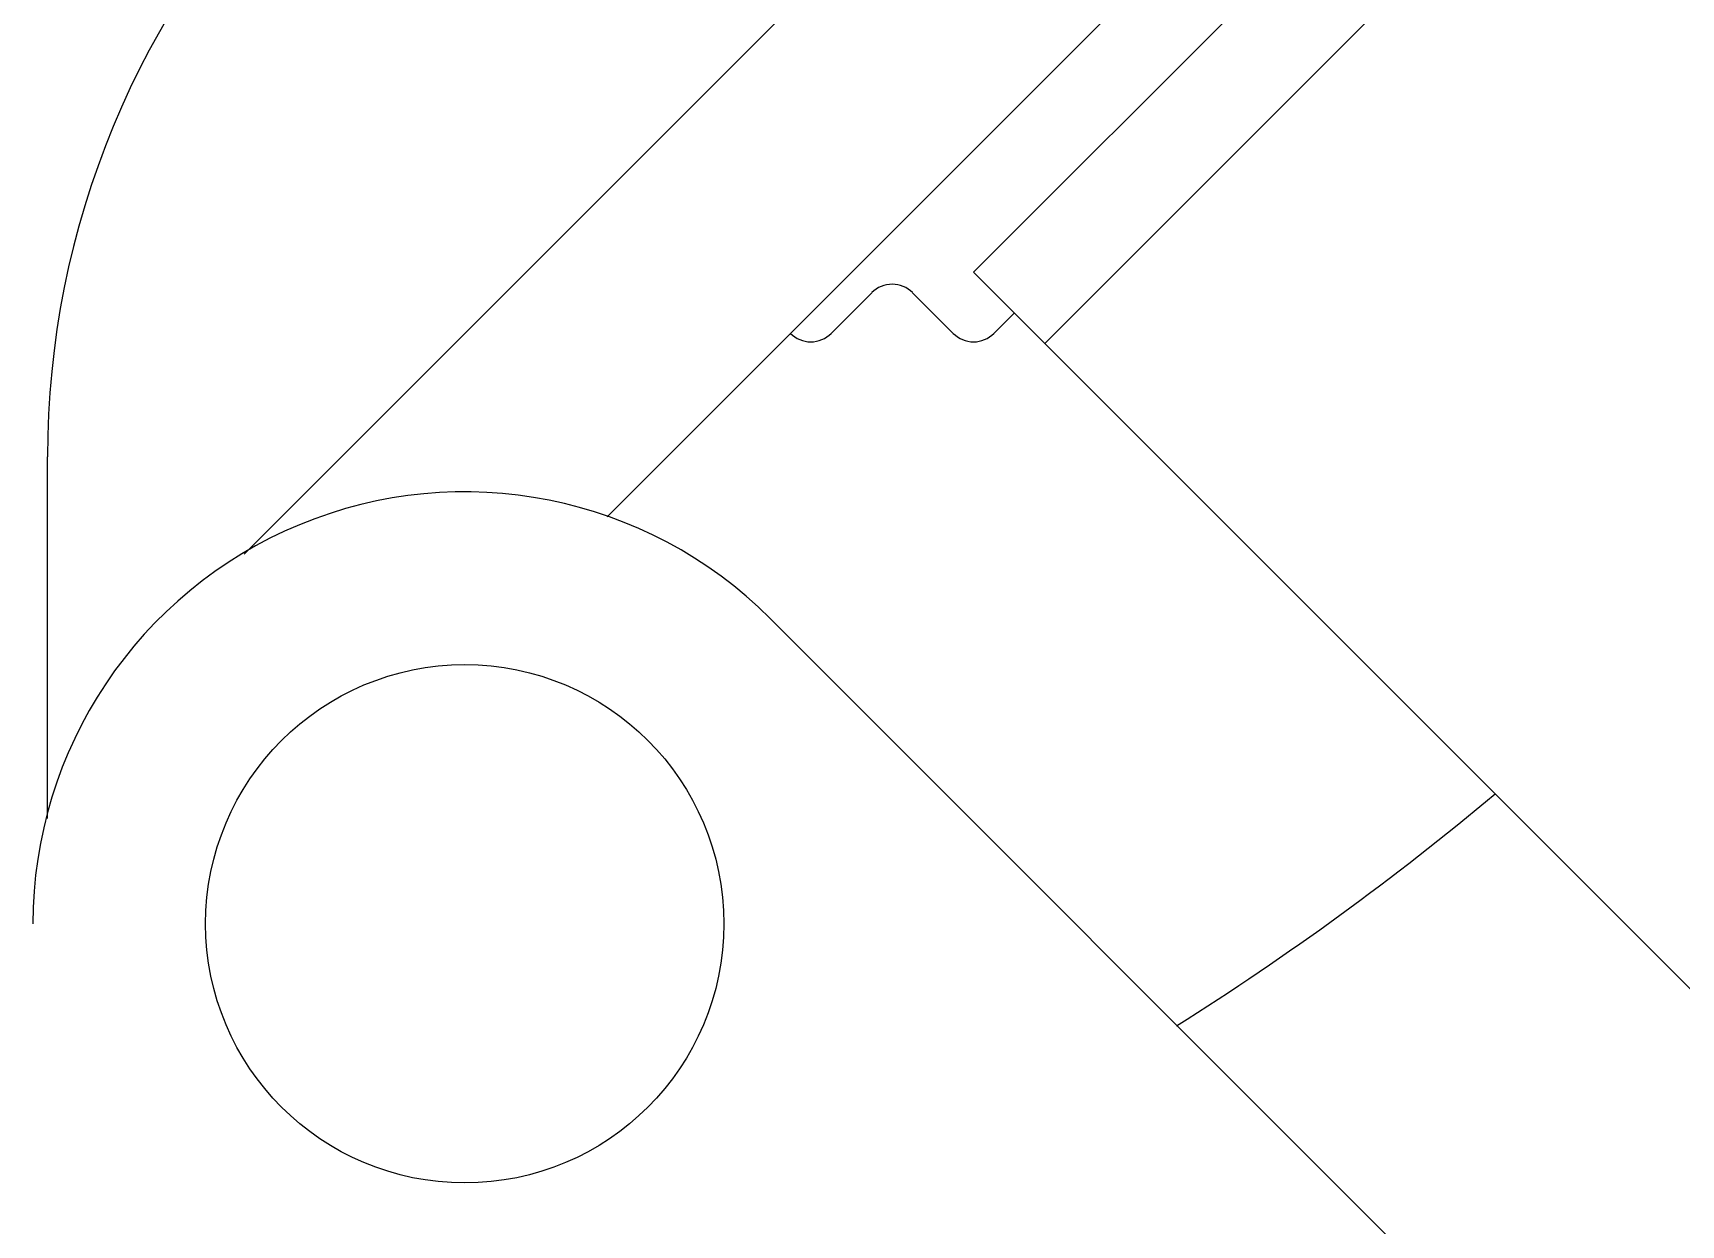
# Model space of a CAD drawing. Extents: x -1396510 to 1250330, y -1892470 to 1623980.
# Drawn here: x -1166996.4 to -1166723.9, y -62751.8 to -62554.7 of the extents above; entities that cross this region are included whole.
import ezdxf

# ---------------------------------------------------------------- set-up
doc = ezdxf.new("R2010")
doc.units = 0
doc.header["$LTSCALE"] = 1000
doc.header["$MEASUREMENT"] = 0
doc.styles.get("Standard").update_dxf_attribs({"font": 'gbenor.shx', "bigfont": 'gbcbig.shx'})
doc.dimstyles.get("Standard").update_dxf_attribs({"dimscale": 100, "dimtxt": 3.5, "dimasz": 1, "dimexe": 2.5, "dimexo": 3, "dimgap": 1.5, "dimtad": 1, "dimdec": 0, "dimzin": 0, "dimdsep": 46, "dimtxsty": 'Standard', "dimblk": 'ARCHTICK', "dimcen": 0.09, "dimadec": 0, "dimazin": 0, "dimtfac": 1, "dimtdec": 0, "dimtix": 1, "dimtmove": 2, "dimatfit": 3, "dimfxl": 0, "dimtolj": 1, "dimtzin": 0, "dimarcsym": 0})

# ---------------------------------------------------------------- blocks, each defined once
blk = doc.blocks.new('_ArchTick')
at = {"color": 0, "linetype": 'ByBlock', "const_width": 0.4}
blk.add_lwpolyline([(-0.5, -0.5), (0.5, 0.5)], dxfattribs=at)

msp = doc.modelspace()

# ---------------------------------------------------------------- linework, layer by layer
at = {"linetype": 'Continuous'}
for p, q in [((-1166840.9, -62594.29), (-1165369.34, -61122.74)), ((-1166829.12, -62606.07), (-1165357.56, -61134.52)), ((-1166961.52, -62640.87), (-1166760.12, -62439.47)), ((-1166901.5, -62634.7), (-1166733.2, -62466.4)), ((-1166840.9, -62594.29), (-1166702.91, -62732.28)), ((-1166864.47, -62604.4), (-1166857.73, -62597.67)), ((-1166851, -62597.67), (-1166844.27, -62604.4)), ((-1166837.54, -62604.4), (-1166834.17, -62601.02)), ((-1166994.05, -62684.56), (-1166994.04, -62624.82)), ((-1166740.4, -62785.66), (-1166874.55, -62651.51))]:
    msp.add_line(p, q, dxfattribs=at)
msp.add_circle((-1166925.04, -62701.99), 42.84, dxfattribs=at)
for centre, radius, start, end in [((-1166851.25, -62624.84), 142.79, 135.0001, 179.9914), ((-1166854.37, -62601.03), 4.76, 44.9999, 135.0001), ((-1166867.83, -62601.03), 4.76, 224.9999, 315.0001), ((-1166840.91, -62601.03), 4.76, 224.9999, 315.0001), ((-1166925.04, -62701.99), 71.4, 44.9999, 180), ((-1167060.51, -62315.79), 475.97, 302.1338, 309.9809)]:
    msp.add_arc(centre, radius, start, end, dxfattribs=at)

# ---------------------------------------------------------------- leaders
msp.add_leader([(-1167885.37, -62588.49), (-1166506.08, -63636.83)], dimstyle='Standard', override={"dimgap": 20, "dimtad": 0})

doc.saveas('drawing.dxf')
